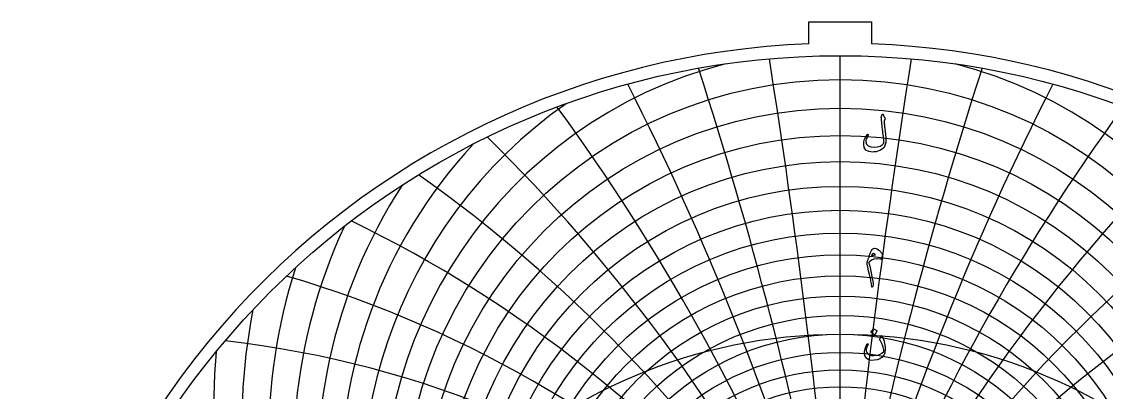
# Model space of a CAD drawing. Header units: millimetres. Extents: x -128 to 128, y -128 to 131.
# Drawn here: x -128 to 41.6, y 73.4 to 131.3 of the extents above; entities that cross this region are included whole.
import ezdxf

# ---------------------------------------------------------------- set-up
doc = ezdxf.new("R2010")
doc.units = ezdxf.units.MM
for name, color, linetype in [('CUT_OUTER', 1, 'Continuous'), ('ENGRAVE', 7, 'Continuous'), ('ENGRAVE_FINE', 8, 'Continuous'), ('TEXT', 5, 'Continuous')]:
    doc.layers.add(name, color=color, linetype=linetype)

msp = doc.modelspace()

# ---------------------------------------------------------------- linework, layer by layer
at = {"layer": 'CUT_OUTER'}
for points in [[(-4.9, 131.31), (4.9, 131.31), (4.9, 127.86)], [(-4.9, 127.86), (-4.9, 131.31)]]:
    msp.add_lwpolyline(points, dxfattribs=at)
for start, end in [(92.1944, 185.9767), (185.9764, 87.8052)]:
    msp.add_arc((0, 0), 127.95, start, end, dxfattribs=at)
at = {"layer": 'ENGRAVE'}
msp.add_lwpolyline([(0, -126), (0, 126)], dxfattribs=at)
for centre, radius in [((0, 0), 126), ((0, 49.66), 59.79), ((0, 44.36), 47.24), ((0, 0), 82.48), ((0, 40.62), 36.29)]:
    msp.add_circle(centre, radius, dxfattribs=at)
for centre, radius, start, end in [((0, 57.23), 74.76, 124.9827, 55.0173), ((0, 68.33), 93.54, 168.9201, 11.0799)]:
    msp.add_arc(centre, radius, start, end, dxfattribs=at)
at = {"layer": 'ENGRAVE_FINE'}
for centre, radius in [((0, 53.87), 68.41), ((0, 52.36), 65.43), ((0, 50.97), 62.56), ((0, 48.45), 57.12), ((0, 47.32), 54.53), ((0, 46.26), 52.03), ((0, 45.28), 49.6), ((0, 43.5), 44.94), ((0, 42.7), 42.7), ((0, 41.96), 40.52), ((0, 41.26), 38.38), ((0, 40.02), 34.25)]:
    msp.add_circle(centre, radius, dxfattribs=at)
for centre, radius, start, end in [((-1310.55, -79.65), 1315.56, 2.0212, 8.97183), ((-1310.55, -79.65), 1315.56, 2.0212, 8.97183), ((1310.55, -79.65), 1315.56, 171.02817, 177.9788), ((1310.55, -79.65), 1315.56, 171.02817, 177.9788), ((0, 55.49), 71.52, 104.5451, 75.4549), ((-650.26, -79.65), 660.29, 4.04886, 17.96731), ((-650.26, -79.65), 660.29, 4.04886, 17.96731), ((650.26, -79.65), 660.29, 162.03269, 175.95114), ((650.26, -79.65), 660.29, 162.03269, 175.95114), ((-427.91, -79.65), 443.01, 6.0895, 27.01), ((-427.91, -79.65), 443.01, 6.0895, 27.01), ((427.91, -79.65), 443.01, 152.99, 173.9105), ((427.91, -79.65), 443.01, 152.99, 173.9105), ((-315.02, -79.65), 335.24, 8.1498, 36.123), ((-315.02, -79.65), 335.24, 8.1498, 36.123), ((315.02, -79.65), 335.24, 143.877, 171.8502), ((315.02, -79.65), 335.24, 143.877, 171.8502), ((0, 59.11), 78.15, 137.2363, 42.7637), ((-245.89, -79.65), 271.3, 10.2367, 45.3287), ((-245.89, -79.65), 271.3, 10.2367, 45.3287), ((245.89, -79.65), 271.3, 134.6713, 169.7633), ((245.89, -79.65), 271.3, 134.6713, 169.7633), ((-198.59, -79.65), 229.32, 12.3574, 54.6481), ((-198.59, -79.65), 229.32, 12.3574, 54.6481), ((198.59, -79.65), 229.32, 125.3519, 167.6426), ((198.59, -79.65), 229.32, 125.3519, 167.6426), ((0, 61.15), 81.71, 146.8753, 33.1247), ((-163.75, -79.65), 199.9, 14.5195, 64.0992), ((-163.75, -79.65), 199.9, 14.5195, 64.0992), ((163.75, -79.65), 199.9, 115.9008, 165.4805), ((163.75, -79.65), 199.9, 115.9008, 165.4805), ((0, 63.35), 85.45, 155.0776, 24.9224), ((0, 65.73), 89.38, 162.3379, 17.6621), ((-136.64, -79.65), 178.38, 16.7312, 73.6955), ((-136.64, -79.65), 178.38, 16.7312, 73.6955), ((136.64, -79.65), 178.38, 106.3045, 163.2688), ((136.64, -79.65), 178.38, 106.3045, 163.2688), ((-114.66, -79.65), 162.15, 19.0012, 83.4428), ((-114.66, -79.65), 162.15, 19.0012, 83.4428), ((114.66, -79.65), 162.15, 96.5572, 160.9988), ((114.66, -79.65), 162.15, 96.5572, 160.9988), ((0, 71.15), 97.95, 174.9848, 5.0152)]:
    msp.add_arc(centre, radius, start, end, dxfattribs=at)
at = {"layer": 'TEXT'}
for points in [[(6.57, 116.8), (6.58, 116.82), (6.6, 116.84), (6.62, 116.85), (6.64, 116.85), (6.67, 116.85), (6.69, 116.84), (6.7, 116.82), (6.72, 116.79), (6.78, 116.62), (6.86, 116.48), (6.93, 116.36), (7.01, 116.26), (7.04, 116.22), (7.05, 116.18), (7.04, 116.14), (7.01, 116.08), (6.99, 116.06), (6.97, 116.03), (6.96, 116.01), (6.94, 115.99), (6.93, 115.97), (6.92, 115.95), (6.9, 115.93), (6.89, 115.92), (6.87, 115.89), (6.86, 115.86), (6.85, 115.82), (6.85, 115.77), (6.86, 115.65), (6.87, 115.51), (6.88, 115.36), (6.9, 115.2), (6.92, 115.03), (6.94, 114.85), (6.96, 114.66), (6.99, 114.45), (7.01, 114.25), (7.04, 114.05), (7.06, 113.87), (7.08, 113.71), (7.09, 113.55), (7.1, 113.41), (7.12, 113.27), (7.12, 113.15), (7.13, 112.79), (7.1, 112.45), (7.04, 112.13), (6.93, 111.82), (6.82, 111.64), (6.66, 111.48), (6.44, 111.33), (6.17, 111.19), (5.87, 111.08), (5.59, 111), (5.32, 110.95), (5.08, 110.94), (4.46, 111.02), (4.02, 111.25), (3.76, 111.63), (3.67, 112.16), (3.7, 112.55), (3.8, 112.93), (3.98, 113.31), (4.22, 113.67), (4.24, 113.7), (4.26, 113.71), (4.28, 113.71), (4.3, 113.71), (4.32, 113.7), (4.34, 113.69), (4.35, 113.68), (4.36, 113.66), (4.36, 113.63), (4.36, 113.61), (4.36, 113.59), (4.34, 113.57), (4.18, 113.24), (4.06, 112.96), (4, 112.74), (3.99, 112.56), (4.11, 112.17), (4.37, 111.9), (4.77, 111.74), (5.32, 111.71), (5.81, 111.76), (6.22, 111.88), (6.56, 112.08), (6.83, 112.34), (6.83, 112.47), (6.82, 112.61), (6.8, 112.78), (6.79, 112.97), (6.76, 113.19), (6.74, 113.42), (6.7, 113.68), (6.67, 113.96), (6.63, 114.25), (6.6, 114.53), (6.57, 114.81), (6.54, 115.08), (6.51, 115.35), (6.48, 115.62), (6.46, 115.88), (6.44, 116.13), (6.41, 116.38), (6.41, 116.41), (6.42, 116.44), (6.42, 116.46), (6.43, 116.48)], [(4.51, 94.47), (4.53, 94.58), (4.56, 94.7), (4.58, 94.81), (4.61, 94.93), (4.65, 95.04), (4.68, 95.15), (4.73, 95.26), (4.78, 95.37), (4.88, 95.56), (4.99, 95.71), (5.11, 95.82), (5.23, 95.88), (5.41, 95.91), (5.6, 95.88), (5.82, 95.77), (6.05, 95.6), (6.12, 95.54), (6.18, 95.49), (6.24, 95.43), (6.3, 95.37), (6.36, 95.3), (6.41, 95.24), (6.47, 95.17), (6.53, 95.1), (6.55, 95.07), (6.57, 95.03), (6.58, 94.99), (6.58, 94.95), (6.56, 94.8), (6.54, 94.67), (6.51, 94.56), (6.5, 94.45), (6.48, 94.37), (6.47, 94.31), (6.45, 94.26), (6.45, 94.23), (6.42, 94.2), (6.4, 94.18), (6.36, 94.17), (6.32, 94.18), (5.76, 94.25), (5.27, 94.21), (4.86, 94.04), (4.51, 93.74), (4.49, 93.7), (4.48, 93.67), (4.47, 93.63), (4.48, 93.59), (4.61, 93.11), (4.73, 92.6), (4.85, 92.07), (4.96, 91.52), (5.08, 90.78), (5.14, 90.25), (5.11, 89.92), (5.02, 89.81), (4.98, 89.82), (4.94, 89.85), (4.92, 89.91), (4.91, 89.99), (4.89, 90.17), (4.86, 90.36), (4.83, 90.55), (4.8, 90.75), (4.76, 90.96), (4.71, 91.17), (4.66, 91.39), (4.6, 91.61), (4.42, 92.37), (4.29, 92.97), (4.23, 93.41), (4.23, 93.7), (4.25, 93.83), (4.28, 93.95), (4.31, 94.06), (4.34, 94.16), (4.38, 94.26), (4.42, 94.34), (4.47, 94.41), (4.51, 94.47)], [(4.89, 94.73), (4.96, 94.76), (5.03, 94.79), (5.1, 94.81), (5.18, 94.83), (5.26, 94.85), (5.35, 94.87), (5.43, 94.88), (5.52, 94.89), (5.4, 94.99), (5.29, 95.05), (5.2, 95.08), (5.12, 95.08), (5.04, 95.03), (4.97, 94.96), (4.92, 94.86), (4.89, 94.73)], [(5.16, 83.29), (5.17, 83.3), (5.18, 83.3), (5.2, 83.31), (5.22, 83.3), (5.36, 83.25), (5.49, 83.18), (5.62, 83.09), (5.73, 83), (5.75, 82.98), (5.75, 82.97), (5.75, 82.96), (5.74, 82.94), (5.4, 82.39), (5.39, 82.38), (5.37, 82.37), (5.35, 82.38), (5.33, 82.4), (5.31, 82.41), (5.27, 82.43), (5.23, 82.46), (5.17, 82.5), (5.11, 82.54), (5.02, 82.59), (4.93, 82.65), (4.82, 82.72), (4.8, 82.73), (4.8, 82.74), (4.8, 82.75), (4.8, 82.76)], [(6.5, 82.2), (6.56, 82.08), (6.62, 81.95), (6.68, 81.82), (6.74, 81.68), (6.79, 81.53), (6.84, 81.38), (6.88, 81.22), (6.92, 81.05), (6.96, 80.89), (6.99, 80.72), (7.01, 80.56), (7.02, 80.4), (7.02, 80.24), (7.02, 80.08), (7, 79.91), (6.98, 79.75), (6.95, 79.59), (6.9, 79.43), (6.84, 79.29), (6.76, 79.16), (6.51, 78.86), (6.19, 78.64), (5.78, 78.48), (5.29, 78.4), (4.94, 78.39), (4.63, 78.44), (4.37, 78.54), (4.14, 78.7), (3.98, 78.9), (3.86, 79.13), (3.8, 79.41), (3.79, 79.71), (3.83, 80.04), (3.92, 80.35), (4.05, 80.64), (4.23, 80.93), (4.26, 80.96), (4.29, 80.98), (4.31, 80.99), (4.34, 80.97), (4.36, 80.95), (4.37, 80.92), (4.36, 80.88), (4.33, 80.83), (4.15, 80.47), (4.06, 80.15), (4.07, 79.86), (4.16, 79.6), (4.33, 79.4), (4.57, 79.25), (4.88, 79.17), (5.25, 79.14), (5.71, 79.18), (6.12, 79.3), (6.48, 79.5), (6.79, 79.77), (6.79, 79.78), (6.8, 79.79), (6.8, 79.81), (6.8, 79.83), (6.79, 80.02), (6.75, 80.23), (6.69, 80.47), (6.59, 80.74), (6.54, 80.88), (6.49, 81.01), (6.44, 81.12), (6.39, 81.23), (6.34, 81.33), (6.29, 81.42), (6.25, 81.5), (6.21, 81.56), (6.18, 81.6), (6.17, 81.63), (6.17, 81.66), (6.18, 81.69), (6.39, 82.22), (6.41, 82.25), (6.44, 82.26), (6.47, 82.24), (6.5, 82.2)]]:
    msp.add_lwpolyline(points, close=True, dxfattribs=at)

doc.saveas('drawing.dxf')
